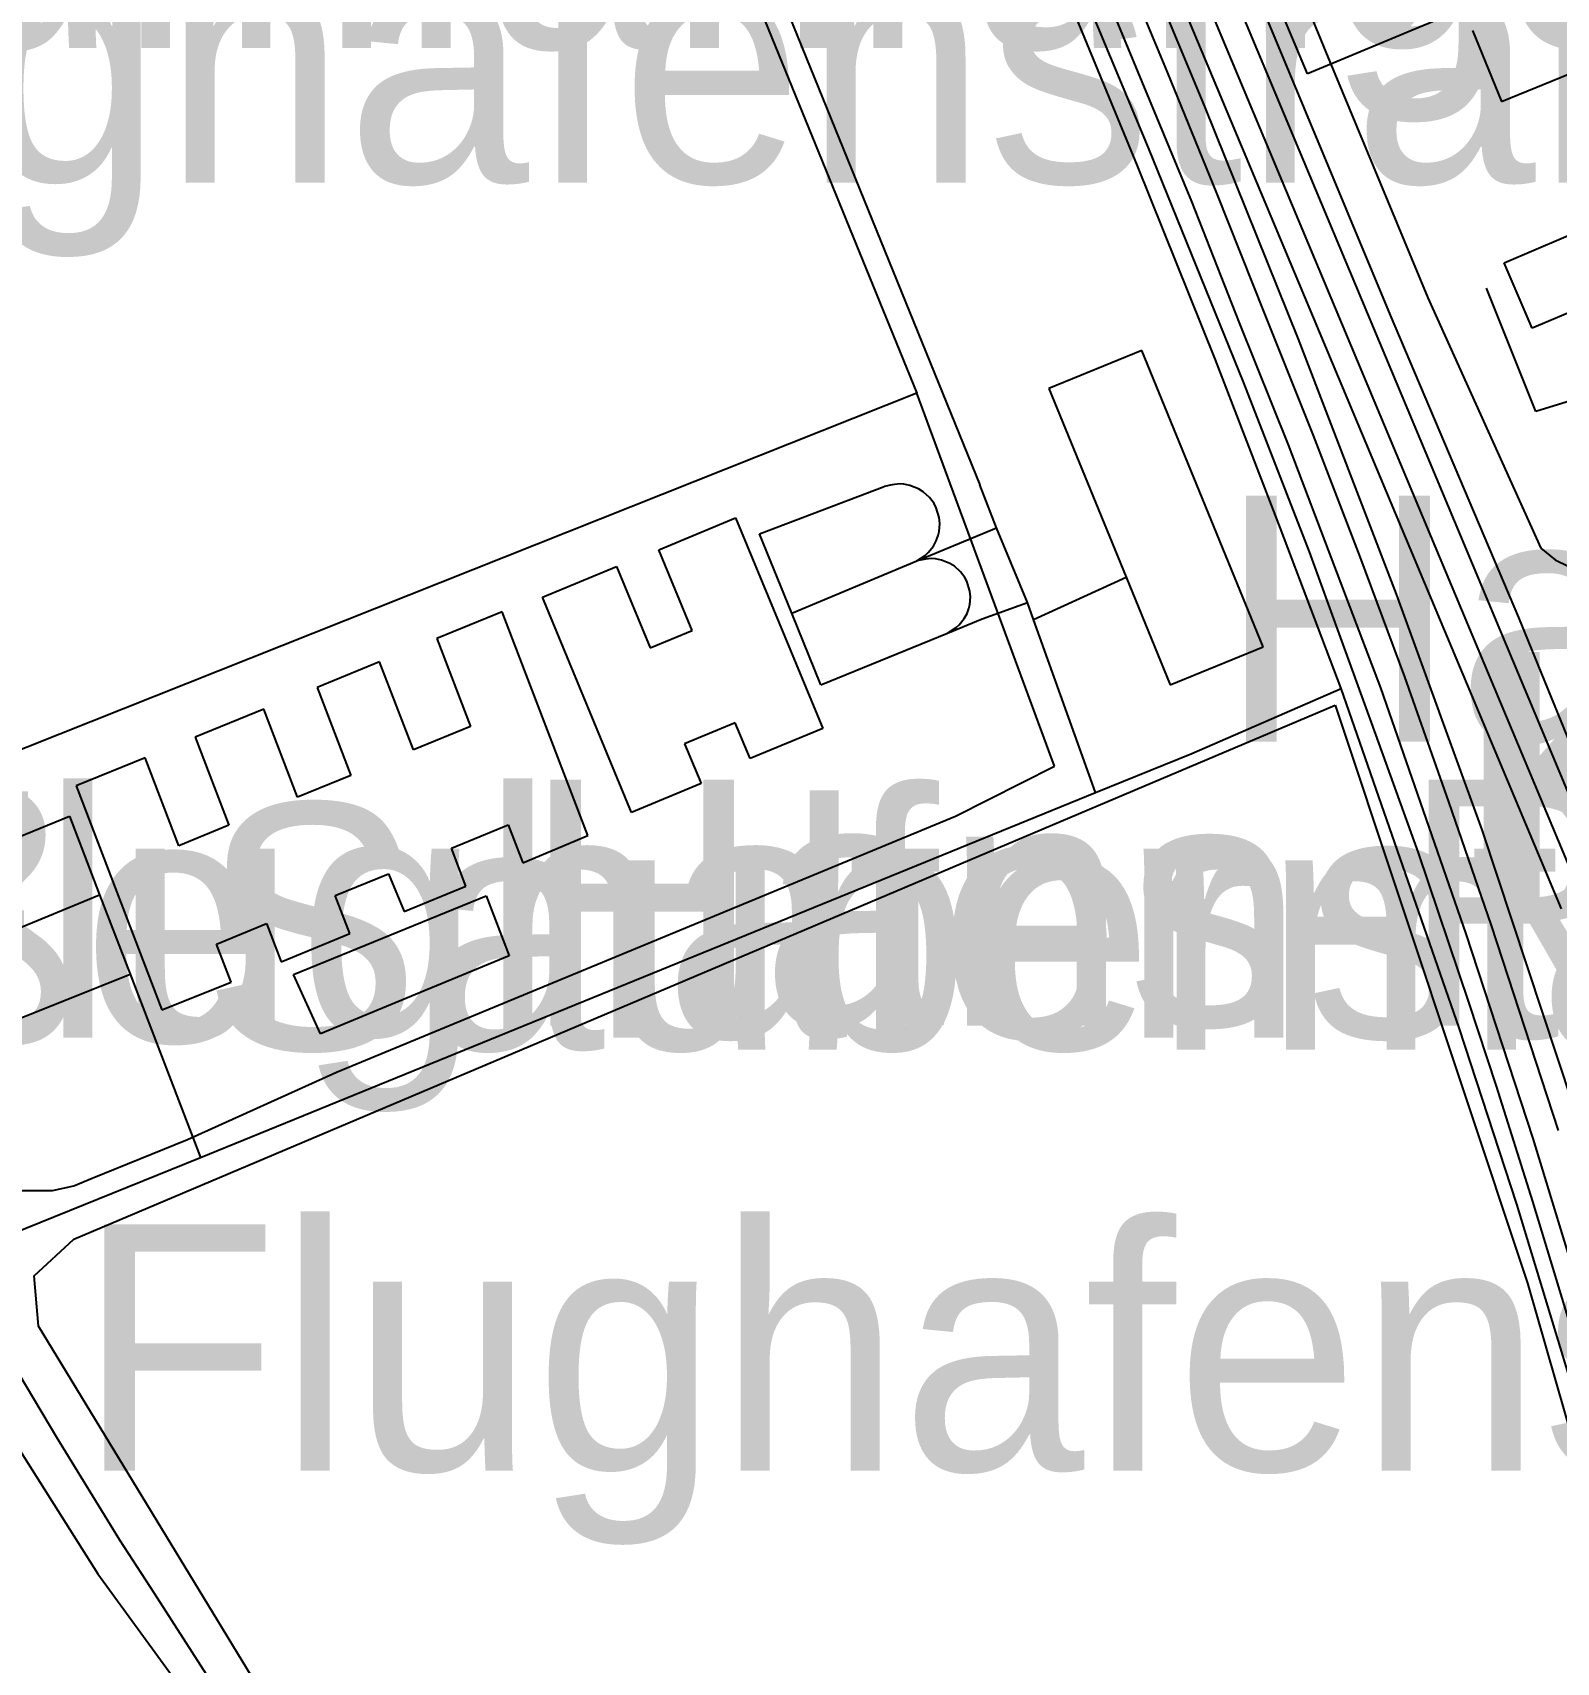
# Model space of a CAD drawing. Extents: x -3657 to 4700, y -7332 to 8131.
# Drawn here: x 190.9 to 459.6, y 1161.5 to 1448.9 of the extents above; entities that cross this region are included whole.
import ezdxf

# ---------------------------------------------------------------- set-up
doc = ezdxf.new("R2010")
doc.units = 0
for name, color, linetype in [('OSM_BUILDING_OFFICE', 9, 'CONTINUOUS'), ('OSM_BUILDING_YES', 9, 'CONTINUOUS'), ('OSM_HIGHWAY_CYCLEWAY', 8, 'CONTINUOUS'), ('OSM_HIGHWAY_PRIMARY', 8, 'CONTINUOUS'), ('OSM_HIGHWAY_SERVICE', 8, 'CONTINUOUS'), ('OSM_HIGHWAY_TRACK', 8, 'CONTINUOUS'), ('OSM_HIGHWAY_UNCLASSIFIED', 8, 'CONTINUOUS'), ('OSM_LABELS', 8, 'CONTINUOUS'), ('OSM_LANDUSE_COMMERCIAL', 3, 'CONTINUOUS'), ('OSM_LANDUSE_FARMLAND', 3, 'CONTINUOUS'), ('OSM_LANDUSE_RAILWAY', 3, 'CONTINUOUS'), ('OSM_RAILWAY_RAIL', 5, 'CONTINUOUS')]:
    doc.layers.add(name, color=color, linetype=linetype)

msp = doc.modelspace()

# ---------------------------------------------------------------- linework, layer by layer
at = {"layer": 'OSM_BUILDING_OFFICE'}
for p, q in [((301.325569, 1357.717186), (314.848663, 1363.32141)), ((314.848663, 1363.32141), (330.229951, 1326.226783)), ((307.218695, 1343.506474), (301.325569, 1357.717186)), ((280.817185, 1349.344208), (293.854874, 1354.748281)), ((293.854874, 1354.748281), (299.785923, 1340.426375)), ((296.524604, 1311.404499), (280.817185, 1349.344208)), ((273.718129, 1346.764486), (262.197332, 1342.06094)), ((288.833961, 1307.312526), (273.718129, 1346.764486)), ((299.785923, 1340.426375), (307.218695, 1343.506474)), ((262.197332, 1342.06094), (268.14355, 1326.538128)), ((252.102414, 1337.935608), (241.067023, 1333.421094)), ((258.071385, 1322.423916), (252.102414, 1337.935608)), ((241.067023, 1333.421094), (247.013241, 1317.909402)), ((231.685044, 1329.595989), (219.587828, 1324.658934)), ((237.631262, 1314.073177), (231.685044, 1329.595989)), ((268.14355, 1326.538128), (258.071385, 1322.423916)), ((314.795572, 1327.194179), (305.876245, 1323.491387)), ((317.404627, 1320.911665), (314.795572, 1327.194179)), ((330.229951, 1326.226783), (317.404627, 1320.911665)), ((219.587828, 1324.658934), (225.534046, 1309.136122)), ((305.876245, 1323.491387), (308.781094, 1316.474988)), ((210.751931, 1321.045099), (198.57887, 1316.074686)), ((216.690564, 1305.522287), (210.751931, 1321.045099)), ((247.013241, 1317.909402), (237.631262, 1314.073177)), ((308.781094, 1316.474988), (296.524604, 1311.404499)), ((198.57887, 1316.074686), (213.694702, 1276.611606)), ((225.534046, 1309.136122), (216.690564, 1305.522287)), ((264.745711, 1305.088627), (274.787538, 1309.19172)), ((274.787538, 1309.19172), (277.343502, 1302.508905)), ((267.309259, 1298.416932), (264.745711, 1305.088627)), ((277.343502, 1302.508905), (288.833961, 1307.312526)), ((244.27525, 1296.726769), (253.657229, 1300.562994)), ((253.657229, 1300.562994), (256.417973, 1293.935776)), ((246.846383, 1290.032834), (244.27525, 1296.726769)), ((256.417973, 1293.935776), (267.309259, 1298.416932)), ((223.342137, 1288.175879), (232.178034, 1291.789714)), ((232.178034, 1291.789714), (234.756751, 1285.051301)), ((225.905685, 1281.481944), (223.342137, 1288.175879)), ((234.756751, 1285.051301), (246.846383, 1290.032834)), ((213.694702, 1276.611606), (225.905685, 1281.481944))]:
    msp.add_line(p, q, dxfattribs=at)
at = {"layer": 'OSM_BUILDING_YES'}
for p, q in [((444.785655, 1449.25285), (449.889998, 1436.765659)), ((449.889998, 1436.765659), (464.876893, 1442.88138)), ((450.390572, 1408.321997), (467.068803, 1415.438472)), ((455.320472, 1396.768844), (450.390572, 1408.321997)), ((471.998703, 1403.885319), (455.320472, 1396.768844)), ((236.918323, 1282.805164), (270.866372, 1296.671171)), ((270.866372, 1296.671171), (274.931643, 1286.129892)), ((274.931643, 1286.129892), (258.397517, 1279.291404)), ((241.696533, 1272.386199), (236.918323, 1282.805164)), ((258.397517, 1279.291404), (241.696533, 1272.386199))]:
    msp.add_line(p, q, dxfattribs=at)
at = {"layer": 'OSM_HIGHWAY_CYCLEWAY'}
for p, q in [((385.710286, 1425.434896), (368.622494, 1466.843887)), ((399.476083, 1391.209098), (385.710286, 1425.434896)), ((410.951373, 1361.464455), (399.476083, 1391.209098)), ((421.660633, 1333.265422), (410.951373, 1361.464455)), ((442.449641, 1273.409193), (421.660633, 1333.265422)), ((452.620404, 1242.352449), (442.449641, 1273.409193)), ((462.116149, 1210.984361), (452.620404, 1242.352449))]:
    msp.add_line(p, q, dxfattribs=at)
at = {"layer": 'OSM_HIGHWAY_PRIMARY'}
for p, q in [((195.21137, 1201.199207), (184.441434, 1219.212785)), ((206.315021, 1183.096673), (195.21137, 1201.199207)), ((212.420512, 1173.667343), (206.315021, 1183.096673)), ((222.083116, 1158.555953), (212.420512, 1173.667343))]:
    msp.add_line(p, q, dxfattribs=at)
at = {"layer": 'OSM_HIGHWAY_SERVICE'}
for p, q in [((279.649178, 1561.659801), (357.928404, 1369.148024)), ((455.98032, 1382.079994), (447.235436, 1403.840841)), ((386.483901, 1392.854783), (370.101464, 1386.149729)), ((407.872082, 1340.615406), (386.483901, 1392.854783)), ((370.101464, 1386.149729), (383.715572, 1352.891326)), ((473.075696, 1387.372873), (455.98032, 1382.079994)), ((319.073208, 1360.497059), (341.068146, 1368.881157)), ((342.48644, 1369.159144), (341.068146, 1368.881157)), ((343.783383, 1369.325936), (342.48644, 1369.159144)), ((344.519076, 1369.281458), (343.783383, 1369.325936)), ((345.611238, 1369.059068), (344.519076, 1369.281458)), ((347.128131, 1368.458616), (345.611238, 1369.059068)), ((347.954837, 1367.936), (347.128131, 1368.458616)), ((360.848421, 1361.586769), (357.928404, 1369.148024)), ((349.062168, 1366.913006), (347.954837, 1367.936)), ((349.843368, 1365.867774), (349.062168, 1366.913006)), ((350.23776, 1365.122768), (349.843368, 1365.867774)), ((350.753503, 1363.388127), (350.23776, 1365.122768)), ((350.859686, 1362.342895), (350.753503, 1363.388127)), ((350.761088, 1360.9196), (350.859686, 1362.342895)), ((324.761554, 1346.542096), (319.073208, 1360.497059)), ((346.817168, 1355.749036), (360.848421, 1361.586769)), ((350.252929, 1359.296154), (350.601814, 1360.207952)), ((350.601814, 1360.207952), (350.761088, 1360.9196)), ((366.324402, 1348.443529), (360.848421, 1361.586769)), ((346.817168, 1355.749036), (348.258215, 1356.705312)), ((348.258215, 1356.705312), (348.834635, 1357.216809)), ((348.834635, 1357.216809), (349.729601, 1358.339877)), ((349.729601, 1358.339877), (350.252929, 1359.296154)), ((456.852533, 1357.984054), (459.393328, 1355.949187)), ((324.761554, 1346.542096), (346.817168, 1355.749036)), ((348.341645, 1356.049262), (346.817168, 1355.749036)), ((349.433807, 1356.160457), (348.341645, 1356.049262)), ((350.131577, 1356.115979), (349.433807, 1356.160457)), ((351.178233, 1355.904709), (350.131577, 1356.115979)), ((352.657203, 1355.315375), (351.178233, 1355.904709)), ((353.445987, 1354.814998), (352.657203, 1355.315375)), ((354.522981, 1353.836483), (353.445987, 1354.814998)), ((355.273842, 1352.824609), (354.522981, 1353.836483)), ((459.393328, 1355.949187), (461.630744, 1354.826118)), ((355.622727, 1352.179679), (355.273842, 1352.824609)), ((356.146055, 1350.433918), (355.622727, 1352.179679)), ((367.401396, 1345.419027), (383.715572, 1352.891326)), ((383.715572, 1352.891326), (391.482061, 1333.910352)), ((356.00195, 1347.364938), (356.15364, 1348.043227)), ((356.252238, 1349.422044), (356.146055, 1350.433918)), ((356.15364, 1348.043227), (356.252238, 1349.422044)), ((358.353134, 1345.519102), (366.324402, 1348.443529)), ((367.401396, 1345.419027), (366.324402, 1348.443529)), ((329.903819, 1333.888113), (324.761554, 1346.542096)), ((352.247642, 1343.028336), (358.353134, 1345.519102)), ((354.295447, 1344.48499), (355.160075, 1345.5747)), ((355.160075, 1345.5747), (355.668234, 1346.486498)), ((355.668234, 1346.486498), (356.00195, 1347.364938)), ((378.300267, 1314.907139), (367.401396, 1345.419027)), ((329.903819, 1333.888113), (352.247642, 1343.028336)), ((352.247642, 1343.028336), (353.749365, 1343.984612)), ((353.749365, 1343.984612), (354.295447, 1344.48499)), ((391.482061, 1333.910352), (407.872082, 1340.615406)), ((170.326752, 1299.717912), (197.426032, 1310.72621)), ((197.426032, 1310.72621), (202.735155, 1296.849083)), ((173.557732, 1284.917867), (202.735155, 1296.849083)), ((202.735155, 1296.849083), (208.097369, 1282.860761)), ((182.46189, 1272.641948), (208.097369, 1282.860761)), ((208.097369, 1282.860761), (220.497964, 1250.569755))]:
    msp.add_line(p, q, dxfattribs=at)
at = {"layer": 'OSM_HIGHWAY_TRACK'}
for p, q in [((394.804055, 1504.316577), (418.915058, 1445.438864)), ((418.915058, 1445.438864), (436.912984, 1402.11732)), ((436.912984, 1402.11732), (456.852533, 1357.984054))]:
    msp.add_line(p, q, dxfattribs=at)
at = {"layer": 'OSM_HIGHWAY_UNCLASSIFIED'}
for p, q in [((395.319798, 1321.778986), (421.660633, 1333.265422)), ((378.300267, 1314.907139), (395.319798, 1321.778986)), ((220.497964, 1250.569755), (378.300267, 1314.907139)), ((176.485334, 1232.722969), (220.497964, 1250.569755))]:
    msp.add_line(p, q, dxfattribs=at)
at = {"layer": 'OSM_LANDUSE_COMMERCIAL'}
for p, q in [((415.676493, 1441.624878), (394.311065, 1492.8635)), ((495.927678, 1475.10567), (415.676493, 1441.624878)), ((346.794414, 1385.349125), (149.408807, 1306.756551)), ((371.110198, 1319.532848), (346.794414, 1385.349125)), ((353.643183, 1310.737329), (371.110198, 1319.532848)), ((244.502784, 1265.592189), (353.643183, 1310.737329)), ((218.207456, 1253.749929), (244.502784, 1265.592189)), ((201.438212, 1246.889203), (218.207456, 1253.749929)), ((188.825253, 1244.75426), (194.399832, 1244.720901)), ((194.399832, 1244.720901), (198.199647, 1245.554863)), ((198.199647, 1245.554863), (201.438212, 1246.889203))]:
    msp.add_line(p, q, dxfattribs=at)
at = {"layer": 'OSM_LANDUSE_FARMLAND'}
for p, q in [((280.028401, 1549.261567), (346.794414, 1385.349125)), ((346.794414, 1385.349125), (149.408807, 1306.756551)), ((198.161725, 1236.181131), (420.576055, 1330.329875)), ((420.576055, 1330.329875), (454.463428, 1228.375247)), ((191.184021, 1229.698467), (198.161725, 1236.181131)), ((191.96522, 1220.825112), (191.184021, 1229.698467)), ((454.463428, 1228.375247), (472.393095, 1165.939296)), ((237.93464, 1145.290398), (191.96522, 1220.825112)), ((177.88846, 1215.943654), (202.401439, 1177.136625)), ((202.401439, 1177.136625), (381.227869, 932.129724))]:
    msp.add_line(p, q, dxfattribs=at)
at = {"layer": 'OSM_LANDUSE_RAILWAY'}
for p, q in [((259.861318, 1772.830086), (436.34415, 1351.812735)), ((397.595137, 1435.86498), (339.551254, 1575.203343)), ((358.937137, 1497.211221), (387.629154, 1428.559474)), ((430.352425, 1399.070579), (407.363923, 1454.28998)), ((414.106509, 1394.87853), (397.595137, 1435.86498)), ((387.629154, 1428.559474), (404.413567, 1387.172722)), ((452.931367, 1345.78597), (430.352425, 1399.070579)), ((431.399081, 1349.889063), (414.106509, 1394.87853)), ((404.413567, 1387.172722), (415.964702, 1357.339123)), ((415.964702, 1357.339123), (426.901495, 1327.238656)), ((436.34415, 1351.812735), (460.402061, 1294.413914)), ((446.514912, 1308.346638), (431.399081, 1349.889063)), ((469.609597, 1304.899596), (452.931367, 1345.78597)), ((426.901495, 1327.238656), (435.183727, 1304.265785)), ((462.495373, 1260.043562), (446.514912, 1308.346638)), ((435.183727, 1304.265785), (444.0803, 1277.934826)), ((444.0803, 1277.934826), (448.949525, 1263.145901)), ((448.949525, 1263.145901), (455.373563, 1242.78611)), ((455.373563, 1242.78611), (463.693717, 1215.298724))]:
    msp.add_line(p, q, dxfattribs=at)
at = {"layer": 'OSM_RAILWAY_RAIL'}
for p, q in [((358.800617, 1560.536732), (467.288752, 1301.285761)), ((355.425531, 1556.066696), (445.726128, 1340.270702)), ((368.857613, 1482.98939), (386.514239, 1440.223821)), ((373.127664, 1484.812987), (390.958733, 1441.947343)), ((386.514239, 1440.223821), (395.236369, 1419.119024)), ((390.958733, 1441.947343), (399.65811, 1420.620156)), ((399.65811, 1420.620156), (408.099616, 1399.292969)), ((395.236369, 1419.119024), (403.677875, 1397.73624)), ((403.677875, 1397.73624), (412.293823, 1376.231141)), ((408.099616, 1399.292969), (416.723148, 1377.887946)), ((416.723148, 1377.887946), (424.93712, 1356.449564)), ((412.293823, 1376.231141), (420.43195, 1354.726042)), ((424.93712, 1356.449564), (432.817375, 1335.322528)), ((420.43195, 1354.726042), (428.547323, 1333.398855)), ((445.726128, 1340.270702), (462.829089, 1299.406566)), ((432.817375, 1335.322528), (440.538357, 1313.272574)), ((428.547323, 1333.398855), (436.116616, 1311.704725)), ((436.116616, 1311.704725), (443.640402, 1289.966117)), ((440.538357, 1313.272574), (448.077311, 1291.489488)), ((448.077311, 1291.489488), (459.909071, 1255.328897)), ((443.640402, 1289.966117), (455.441823, 1253.905602)), ((455.441823, 1253.905602), (466.477215, 1217.600459))]:
    msp.add_line(p, q, dxfattribs=at)

# ---------------------------------------------------------------- texts
at = {"layer": 'OSM_LABELS'}
for s, p in [('Flughafenumfahrungsstraße', (-84.496469, 1446.174646)), ('Flughafenstraße', (100.929637, 1422.425962)), ('Hans-Roth-Straße', (400.07801, 1323.853897)), ('Koralmbahn', (441.999714, 1294.706585)), ('Koralmbahn', (446.428684, 1296.253039)), ('Hans-Roth-Straße', (277.409812, 1273.773215)), ('Flughafenumfahrungsstraße', (-497.462065, 1270.93403)), ('Flughafenstraße', (156.958824, 1271.675826)), ('Saubermacher Ecoport', (220.687129, 1269.586703)), ('Flughafenstraße', (198.803414, 1195.343015))]:
    msp.add_text(s, height=43.418293, dxfattribs=at).set_placement(p)

doc.saveas('drawing.dxf')
